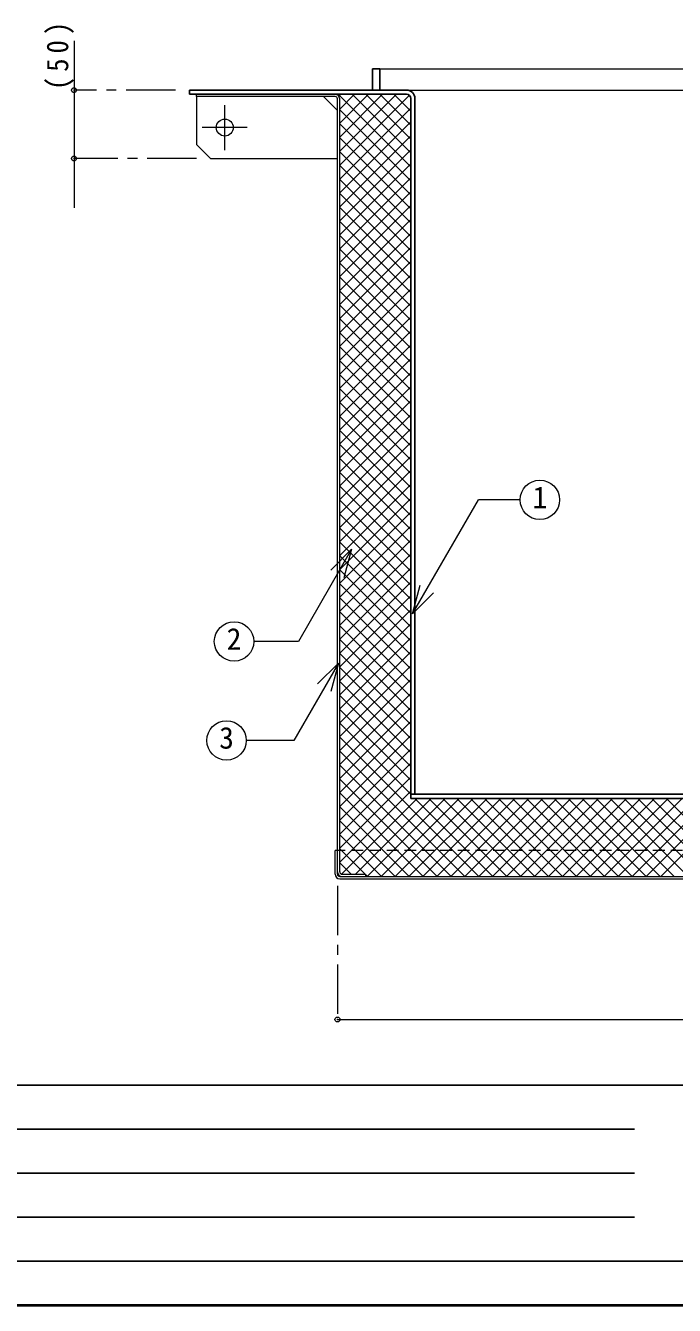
# Model space of a CAD drawing. Units: millimetres, scale not verified. Extents: x -1480 to 1355, y -979 to 988.
# Drawn here: x -564 to -103, y -979 to -70 of the extents above; entities that cross this region are included whole.
import ezdxf
from ezdxf.enums import TextEntityAlignment as Align

# ---------------------------------------------------------------- set-up
doc = ezdxf.new("R2010")
doc.units = ezdxf.units.MM
doc.header["$LTSCALE"] = 7
doc.header["$PDMODE"] = 32
doc.header["$PDSIZE"] = 3.5
doc.linetypes.add('CHAIN1', pattern=[8, 5, -1, 1, -1])
doc.linetypes.add('DASHED1', pattern=[1.8, 1.2, -0.6])
doc.layers.add('0-0_ﾚｲﾔ1', color=4, linetype='Continuous', lineweight=9)
doc.styles.add('ＭＳ ゴシック', font='')
doc.styles.get('ＭＳ ゴシック').set_extended_font_data('MS Gothic')

msp = doc.modelspace()

# ---------------------------------------------------------------- linework, layer by layer
at = {"layer": '0-0_ﾚｲﾔ1'}
for p, q in [((-529.245, -81.045), (-529.245, -199.645)), ((-312.245, -101.045), (187.755, -101.045)), ((-293.245, -116.045), (168.755, -116.045)), ((-442.245, -120.645), (-442.245, -154.645)), ((-352.245, -120.645), (-342.245, -130.645)), ((-341.796, -119.045), (-290.245, -170.596)), ((-341.242, -120.385), (-339.902, -119.045)), ((-340.645, -159.387), (-300.304, -119.045)), ((-340.645, -149.487), (-310.204, -119.045)), ((-340.645, -139.588), (-320.103, -119.045)), ((-340.645, -129.688), (-330.003, -119.045)), ((-340.645, -169.286), (-291.205, -119.846)), ((-331.896, -119.045), (-290.245, -160.697)), ((-321.997, -119.045), (-290.245, -150.797)), ((-312.097, -119.045), (-290.245, -140.898)), ((-302.198, -119.045), (-290.245, -130.998)), ((-292.05, -119.294), (-290.494, -120.85)), ((-340.645, -179.186), (-290.245, -128.786)), ((-340.645, -130.096), (-290.245, -180.496)), ((-340.645, -189.085), (-290.245, -138.685)), ((-340.645, -139.995), (-290.245, -190.395)), ((-340.645, -198.985), (-290.245, -148.585)), ((-340.645, -149.895), (-290.245, -200.295)), ((-442.245, -154.645), (-432.245, -164.645)), ((-340.645, -208.884), (-290.245, -158.484)), ((-340.645, -159.794), (-290.245, -210.194)), ((-432.245, -164.645), (-342.245, -164.645)), ((-340.645, -218.784), (-290.245, -168.384)), ((-340.645, -169.694), (-290.245, -220.094)), ((-340.645, -228.683), (-290.245, -178.283)), ((-340.645, -179.593), (-290.245, -229.993)), ((-340.645, -238.583), (-290.245, -188.183)), ((-340.645, -189.493), (-290.245, -239.893)), ((-340.645, -248.482), (-290.245, -198.082)), ((-340.645, -199.392), (-290.245, -249.792)), ((-340.645, -258.382), (-290.245, -207.982)), ((-340.645, -209.292), (-290.245, -259.692)), ((-340.645, -268.281), (-290.245, -217.881)), ((-340.645, -219.191), (-290.245, -269.591)), ((-340.645, -278.181), (-290.245, -227.781)), ((-340.645, -229.091), (-290.245, -279.491)), ((-340.645, -288.08), (-290.245, -237.68)), ((-340.645, -238.99), (-290.245, -289.39)), ((-340.645, -297.98), (-290.245, -247.58)), ((-340.645, -248.89), (-290.245, -299.29)), ((-340.645, -307.879), (-290.245, -257.479)), ((-340.645, -258.789), (-290.245, -309.189)), ((-340.645, -317.779), (-290.245, -267.379)), ((-340.645, -268.689), (-290.245, -319.089)), ((-340.645, -327.678), (-290.245, -277.278)), ((-340.645, -278.588), (-290.245, -328.988)), ((-340.645, -337.578), (-290.245, -287.178)), ((-340.645, -288.488), (-290.245, -338.888)), ((-340.645, -347.477), (-290.245, -297.077)), ((-340.645, -298.387), (-290.245, -348.787)), ((-340.645, -357.377), (-290.245, -306.977)), ((-340.645, -308.287), (-290.245, -358.687)), ((-340.645, -367.276), (-290.245, -316.876)), ((-340.645, -318.186), (-290.245, -368.586)), ((-340.645, -377.176), (-290.245, -326.776)), ((-340.645, -328.086), (-290.245, -378.486)), ((-340.645, -387.075), (-290.245, -336.675)), ((-340.645, -337.985), (-290.245, -388.385)), ((-340.645, -396.975), (-290.245, -346.575)), ((-340.645, -347.885), (-290.245, -398.285)), ((-340.645, -406.874), (-290.245, -356.474)), ((-340.645, -357.784), (-290.245, -408.184)), ((-340.645, -416.774), (-290.245, -366.374)), ((-340.645, -367.684), (-290.245, -418.084)), ((-340.645, -426.673), (-290.245, -376.273)), ((-340.645, -377.583), (-290.245, -427.983)), ((-340.645, -436.573), (-290.245, -386.173)), ((-340.645, -387.483), (-290.245, -437.883)), ((-340.645, -446.472), (-290.245, -396.072)), ((-340.645, -397.382), (-290.245, -447.782)), ((-340.645, -456.372), (-290.245, -405.972)), ((-340.645, -407.282), (-290.245, -457.682)), ((-340.645, -466.271), (-290.245, -415.871)), ((-340.645, -417.181), (-290.245, -467.581)), ((-340.645, -476.17), (-290.245, -425.77)), ((-340.645, -427.081), (-290.245, -477.481)), ((-340.645, -486.07), (-290.245, -435.67)), ((-340.645, -436.98), (-290.245, -487.38)), ((-340.645, -495.969), (-290.245, -445.569)), ((-340.645, -446.88), (-290.245, -497.28)), ((-340.645, -505.869), (-290.245, -455.469)), ((-340.645, -456.779), (-290.245, -507.179)), ((-340.645, -515.768), (-290.245, -465.368)), ((-340.645, -466.678), (-290.245, -517.078)), ((-340.645, -525.668), (-290.245, -475.268)), ((-340.645, -476.578), (-290.245, -526.978)), ((-340.645, -535.567), (-290.245, -485.167)), ((-340.645, -486.477), (-290.245, -536.877)), ((-340.645, -545.467), (-290.245, -495.067)), ((-340.645, -496.377), (-290.245, -546.777)), ((-340.645, -555.366), (-290.245, -504.966)), ((-340.645, -506.276), (-290.245, -556.676)), ((-340.645, -565.266), (-290.245, -514.866)), ((-340.645, -516.176), (-290.245, -566.576)), ((-340.645, -575.165), (-290.245, -524.765)), ((-340.645, -526.075), (-290.245, -576.475)), ((-340.645, -585.065), (-290.245, -534.665)), ((-340.645, -535.975), (-290.245, -586.375)), ((-340.645, -594.964), (-290.245, -544.564)), ((-340.645, -545.874), (-290.245, -596.274)), ((-340.645, -604.864), (-290.245, -554.464)), ((-340.645, -555.774), (-290.245, -606.174)), ((-340.645, -614.763), (-290.245, -564.363)), ((-340.645, -565.673), (-290.245, -616.073)), ((-340.645, -624.663), (-290.245, -574.263)), ((-340.645, -575.573), (-241.773, -674.445)), ((-340.645, -634.562), (-290.245, -584.162)), ((-340.645, -585.472), (-251.672, -674.445)), ((-340.645, -644.462), (-290.245, -594.062)), ((-340.645, -595.372), (-261.572, -674.445)), ((-340.645, -654.361), (-290.245, -603.961)), ((-340.645, -605.271), (-271.471, -674.445)), ((-340.645, -664.261), (-290.245, -613.861)), ((-340.645, -615.171), (-281.371, -674.445)), ((-340.645, -625.07), (-291.27, -674.445)), ((-339.308, -672.824), (-285.53, -619.045)), ((-329.431, -672.845), (-275.631, -619.045)), ((-321.131, -674.445), (-265.731, -619.045)), ((-311.232, -674.445), (-255.832, -619.045)), ((-301.332, -674.445), (-245.932, -619.045)), ((-291.433, -674.445), (-236.033, -619.045)), ((-287.273, -619.045), (-231.873, -674.445)), ((-281.533, -674.445), (-226.133, -619.045)), ((-277.374, -619.045), (-221.974, -674.445)), ((-271.634, -674.445), (-216.234, -619.045)), ((-267.474, -619.045), (-212.074, -674.445)), ((-261.734, -674.445), (-206.334, -619.045)), ((-257.575, -619.045), (-202.175, -674.445)), ((-251.835, -674.445), (-196.435, -619.045)), ((-247.675, -619.045), (-192.275, -674.445)), ((-241.935, -674.445), (-186.535, -619.045)), ((-237.776, -619.045), (-182.376, -674.445)), ((-232.036, -674.445), (-176.636, -619.045)), ((-227.876, -619.045), (-172.476, -674.445)), ((-222.136, -674.445), (-166.736, -619.045)), ((-217.977, -619.045), (-162.577, -674.445)), ((-212.237, -674.445), (-156.837, -619.045)), ((-208.077, -619.045), (-152.677, -674.445)), ((-202.337, -674.445), (-146.937, -619.045)), ((-198.178, -619.045), (-142.778, -674.445)), ((-192.438, -674.445), (-137.038, -619.045)), ((-188.278, -619.045), (-132.878, -674.445)), ((-182.538, -674.445), (-127.138, -619.045)), ((-178.379, -619.045), (-122.979, -674.445)), ((-172.639, -674.445), (-117.239, -619.045)), ((-168.479, -619.045), (-113.079, -674.445)), ((-162.739, -674.445), (-107.339, -619.045)), ((-158.58, -619.045), (-103.18, -674.445)), ((-152.84, -674.445), (-97.44, -619.045)), ((-148.68, -619.045), (-93.28, -674.445)), ((-142.94, -674.445), (-87.54, -619.045)), ((-138.781, -619.045), (-83.381, -674.445)), ((-133.041, -674.445), (-77.641, -619.045)), ((-128.881, -619.045), (-73.481, -674.445)), ((-123.141, -674.445), (-67.741, -619.045)), ((-118.982, -619.045), (-63.582, -674.445)), ((-112.739, -674.445), (-57.339, -619.045)), ((-108.58, -619.045), (-53.18, -674.445)), ((-340.645, -634.97), (-301.17, -674.445)), ((-340.645, -644.869), (-311.069, -674.445)), ((-340.645, -654.769), (-322.569, -672.845)), ((-340.645, -664.668), (-332.468, -672.845)), ((-322.245, -673.169), (-320.969, -674.445)), ((-342.245, -776.045), (217.755, -776.045))]:
    msp.add_line(p, q, dxfattribs=at)
at = {"layer": '0-0_ﾚｲﾔ1', "color": 5, "lineweight": 25}
for p, q in [((-312.245, -116.045), (-312.245, -101.045)), ((-447.245, -119.045), (-447.245, -116.045)), ((-293.245, -116.045), (-447.245, -116.045)), ((-447.245, -119.045), (-293.245, -119.045)), ((-290.245, -122.045), (-290.245, -619.045)), ((-287.245, -616.045), (-287.245, -122.045)), ((165.755, -616.045), (-290.245, -616.045))]:
    msp.add_line(p, q, dxfattribs=at)
at = {"layer": '0-0_ﾚｲﾔ1', "linetype": 'CHAIN1'}
for p, q in [((-457.245, -116.045), (-529.245, -116.045)), ((-422.245, -158.645), (-422.245, -126.645)), ((-406.245, -142.645), (-438.245, -142.645)), ((-442.245, -164.645), (-529.245, -164.645)), ((-342.245, -681.045), (-342.245, -776.045))]:
    msp.add_line(p, q, dxfattribs=at)
at = {"layer": '0-0_ﾚｲﾔ1', "color": 7, "lineweight": 18}
for p, q in [((-442.245, -120.645), (-442.245, -119.045)), ((-343.845, -120.645), (-442.245, -120.645)), ((-342.245, -672.845), (-342.245, -122.245)), ((-340.645, -671.245), (-340.645, -122.245)), ((-288.872, -487.933), (-242.185, -407.068)), ((-212.479, -407.068), (-242.185, -407.068)), ((-332.141, -442.139), (-346.99, -456.989)), ((-332.141, -442.139), (-337.576, -462.424)), ((-288.872, -487.933), (-283.437, -467.649)), ((-288.872, -487.933), (-274.023, -473.084)), ((-341.577, -522.872), (-356.426, -537.721)), ((-341.577, -522.872), (-347.012, -543.157)), ((-342.245, -656.045), (-343.845, -656.045)), ((-343.845, -672.845), (-343.845, -656.045)), ((-340.645, -674.445), (216.755, -674.445)), ((-340.645, -676.045), (216.755, -676.045))]:
    msp.add_line(p, q, dxfattribs=at)
at = {"layer": '0-0_ﾚｲﾔ1', "linetype": 'DASHED1'}
msp.add_line((217.755, -656.045), (-342.245, -656.045), dxfattribs=at)
at = {"layer": '0-0_ﾚｲﾔ1', "color": 6, "lineweight": 25}
for p, q in [((-1448.245, -822.545), (1323.755, -822.545)), ((-781.245, -853.795), (-131.245, -853.795)), ((-131.245, -885.045), (-781.245, -885.045)), ((-131.245, -916.295), (-781.245, -916.295)), ((1323.755, -947.545), (-1448.245, -947.545))]:
    msp.add_line(p, q, dxfattribs=at)
at = {"layer": '0-0_ﾚｲﾔ1', "color": 1, "lineweight": 40}
msp.add_line((1355.255, -979.045), (-1479.745, -979.045), dxfattribs=at)
at = {"layer": '0-0_ﾚｲﾔ1', "color": 5, "lineweight": 25}
for points in [[(-317.245, -116.045), (-317.245, -101.045), (-312.245, -101.045)], [(165.755, -122.045), (165.755, -619.045), (-290.245, -619.045)]]:
    msp.add_lwpolyline(points, dxfattribs=at)
at = {"layer": '0-0_ﾚｲﾔ1', "color": 7, "lineweight": 18}
for points in [[(-332.141, -442.139), (-369.918, -507.571), (-401.637, -507.571)], [(-341.577, -522.872), (-373.301, -577.821), (-406.957, -577.821)], [(-339.045, -672.845), (-322.245, -672.845), (-322.245, -674.445)]]:
    msp.add_lwpolyline(points, dxfattribs=at)
at = {"layer": '0-0_ﾚｲﾔ1'}
msp.add_circle((-422.245, -142.645), 6, dxfattribs=at)
at = {"layer": '0-0_ﾚｲﾔ1', "color": 7, "lineweight": 18}
for centre in [(-198.479, -407.068), (-415.637, -507.571), (-420.957, -577.821)]:
    msp.add_circle(centre, 14, dxfattribs=at)
at = {"layer": '0-0_ﾚｲﾔ1', "color": 5, "lineweight": 25}
for radius in [6, 3]:
    msp.add_arc((-293.245, -122.045), radius, 0, 90, dxfattribs=at)
at = {"layer": '0-0_ﾚｲﾔ1', "color": 7, "lineweight": 18}
for centre, radius, start, end in [((-343.845, -122.245), 3.2, 0, 90), ((-343.845, -122.245), 1.6, 0, 90), ((-339.045, -671.245), 3.2, 180, 270), ((-339.045, -671.245), 1.6, 180, 270), ((-340.645, -672.845), 3.2, 180, 270), ((-340.645, -672.845), 1.6, 180, 270)]:
    msp.add_arc(centre, radius, start, end, dxfattribs=at)
at = {"layer": '0-0_ﾚｲﾔ1'}
for p in [(-529.245, -116.045), (-529.245, -164.645), (-342.245, -776.045)]:
    msp.add_point(p, dxfattribs=at)

# ---------------------------------------------------------------- texts
at = {"layer": '0-0_ﾚｲﾔ1', "color": 7, "style": 'ＭＳ ゴシック'}
for s, p in [('1', (-203.729, -417.568)), ('2', (-420.887, -518.071)), ('3', (-426.207, -588.321))]:
    msp.add_text(s, height=15.4, dxfattribs=at).set_placement(p, align=Align.BOTTOM_LEFT)
at = {"layer": '0-0_ﾚｲﾔ1', "color": 7, "insert": (-529.245, -116.045), "char_height": 15.4, "attachment_point": 7, "rotation": 90, "style": 'ＭＳ ゴシック'}
msp.add_mtext('\\T1.38;\\W0.9;(50)', dxfattribs=at)

doc.saveas('drawing.dxf')
